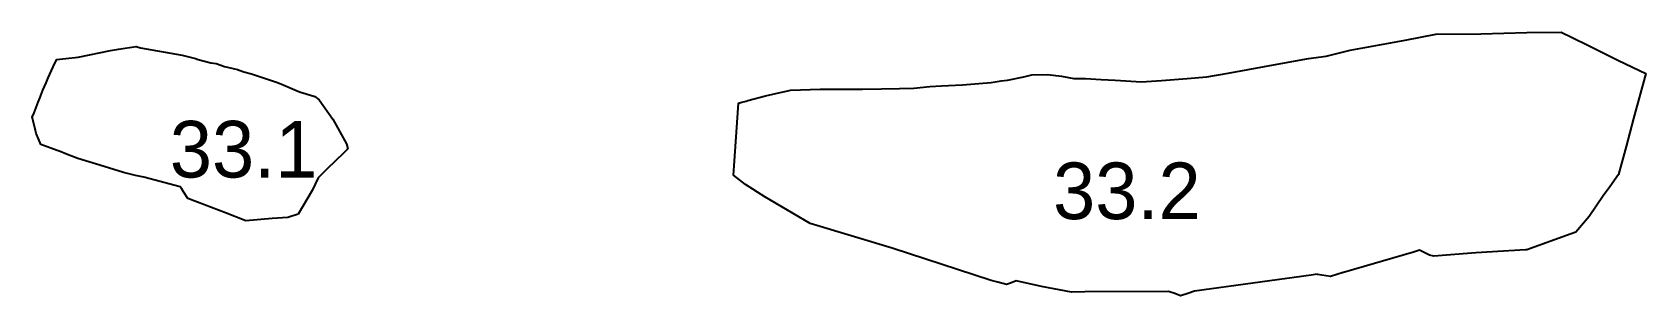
# Model space of a CAD drawing. Extents: x 1 to 143, y 13 to 37.
import ezdxf

# ---------------------------------------------------------------- set-up
doc = ezdxf.new("R2010")
doc.units = 0
doc.layers.get('0').update_dxf_attribs({"color": 255, "linetype": 'CONTINUOUS'})

msp = doc.modelspace()

# ---------------------------------------------------------------- linework, layer by layer
at = {"color": 1}
for points in [[(88.0723, 32.6431), (88.7637, 32.8235), (90.1408, 32.8637), (91.382, 32.7127), (92.4796, 32.4841), (93.4877, 32.4982), (94.8613, 32.3952), (96.1003, 32.3601), (98.4171, 32.2151), (100.191, 32.333), (102.451, 32.4945), (104.179, 32.643), (106.066, 32.9693), (111.037, 33.8882), (113.15, 34.2688), (114.708, 34.4819), (116.831, 34.993), (121.677, 35.8821), (124.37, 36.4025), (128.337, 36.4485), (132.387, 36.553), (135.417, 36.5878), (136.395, 36.1315), (137.822, 35.4251), (140.477, 34.0749), (142.869, 32.9246), (141.803, 28.9721), (141.15, 26.4838), (140.482, 24.0113), (139.694, 22.9392), (139.108, 22.135), (137.887, 20.3154), (136.723, 18.9303), (135.877, 18.6419), (132.389, 17.3729), (132.342, 17.3667), (132.269, 17.3624), (127.889, 17.0852), (124.181, 16.8126), (123.797, 16.9053), (122.934, 17.3305), (122.391, 17.1515), (116.22, 15.3562), (116.195, 15.3485), (115.078, 15.009), (113.949, 15.1975), (113.907, 15.2048), (113.371, 15.1315), (103.11, 13.6991), (102.516, 13.5105), (101.866, 13.3021), (101.353, 13.496), (100.801, 13.6958), (93.4251, 13.6403), (92.2556, 13.6183), (89.6221, 14.1272), (87.3898, 14.6217), (86.8805, 14.43), (86.5161, 14.292), (85.7523, 14.503), (85.1694, 14.6683), (76.4512, 17.5027), (69.2344, 19.6993), (65.2246, 22.0408), (63.5155, 23.1357), (62.4841, 23.9508), (62.5304, 24.7869), (62.9187, 30.3291), (63.2081, 30.4088), (63.5803, 30.4999), (63.7433, 30.543), (65.2924, 30.9699), (66.5933, 31.2751), (67.2732, 31.4172), (67.3681, 31.4386), (67.4804, 31.4637), (70.106, 31.5463), (72.4146, 31.5589), (73.3831, 31.558), (73.8268, 31.5608), (75.5257, 31.599), (77.1048, 31.6082), (78.3701, 31.6385), (79.7728, 31.7772), (80.8037, 31.8434), (82.6434, 31.9448), (85.1939, 32.1547), (86.0744, 32.2905), (86.6225, 32.3575)], [(10.2141, 35.2065), (13.8775, 34.555), (15.0537, 34.2636), (15.2946, 34.1826), (16.4033, 33.8932), (16.8785, 33.8296), (17.6146, 33.545), (18.7445, 33.282), (19.3243, 33.0997), (19.9813, 32.9123), (21.8255, 32.2772), (22.2048, 32.1604), (22.5783, 32.0342), (24.216, 31.3109), (25.4786, 30.9394), (25.5595, 30.9139), (25.9457, 30.6221), (27.1503, 28.9084), (28.3565, 26.7211), (28.4741, 26.285), (28.2376, 26.0603), (28.1138, 25.9439), (26.6146, 24.4948), (25.8666, 23.7096), (25.3279, 22.594), (24.1066, 20.4996), (23.1957, 20.2292), (21.8022, 20.1265), (19.494, 19.9337), (17.6889, 20.6218), (15.2157, 21.5687), (14.3817, 21.9059), (13.9877, 22.4781), (13.805, 22.768), (13.6998, 22.9265), (10.5069, 23.7935), (9.76453, 23.9313), (8.71692, 24.199), (7.01207, 24.7287), (4.6858, 25.4445), (3.67241, 25.8102), (3.11822, 26.0453), (2.87534, 26.149), (1.43595, 26.679), (1.20751, 27.1724), (1.0192, 27.6324), (0.91325, 28.0609), (0.66716, 29.0807), (0.79859, 29.397), (0.83174, 29.4758), (1.18272, 30.3924), (1.33122, 30.7546), (1.60047, 31.4678), (1.88945, 32.1239), (2.06143, 32.5585), (2.50821, 33.531), (2.57092, 33.6763), (2.8404, 34.1844), (3.61455, 34.2728), (4.71548, 34.3849), (7.54979, 34.9768), (8.26318, 35.0868), (9.82437, 35.3216), (9.92541, 35.3009)]]:
    msp.add_lwpolyline(points, close=True, dxfattribs=at)

# ---------------------------------------------------------------- texts
for s, p in [('33.1', (12.7909, 23.7517)), ('33.2', (90.6332, 20.0736))]:
    msp.add_text(s, height=5).set_placement(p)

doc.saveas('drawing.dxf')
